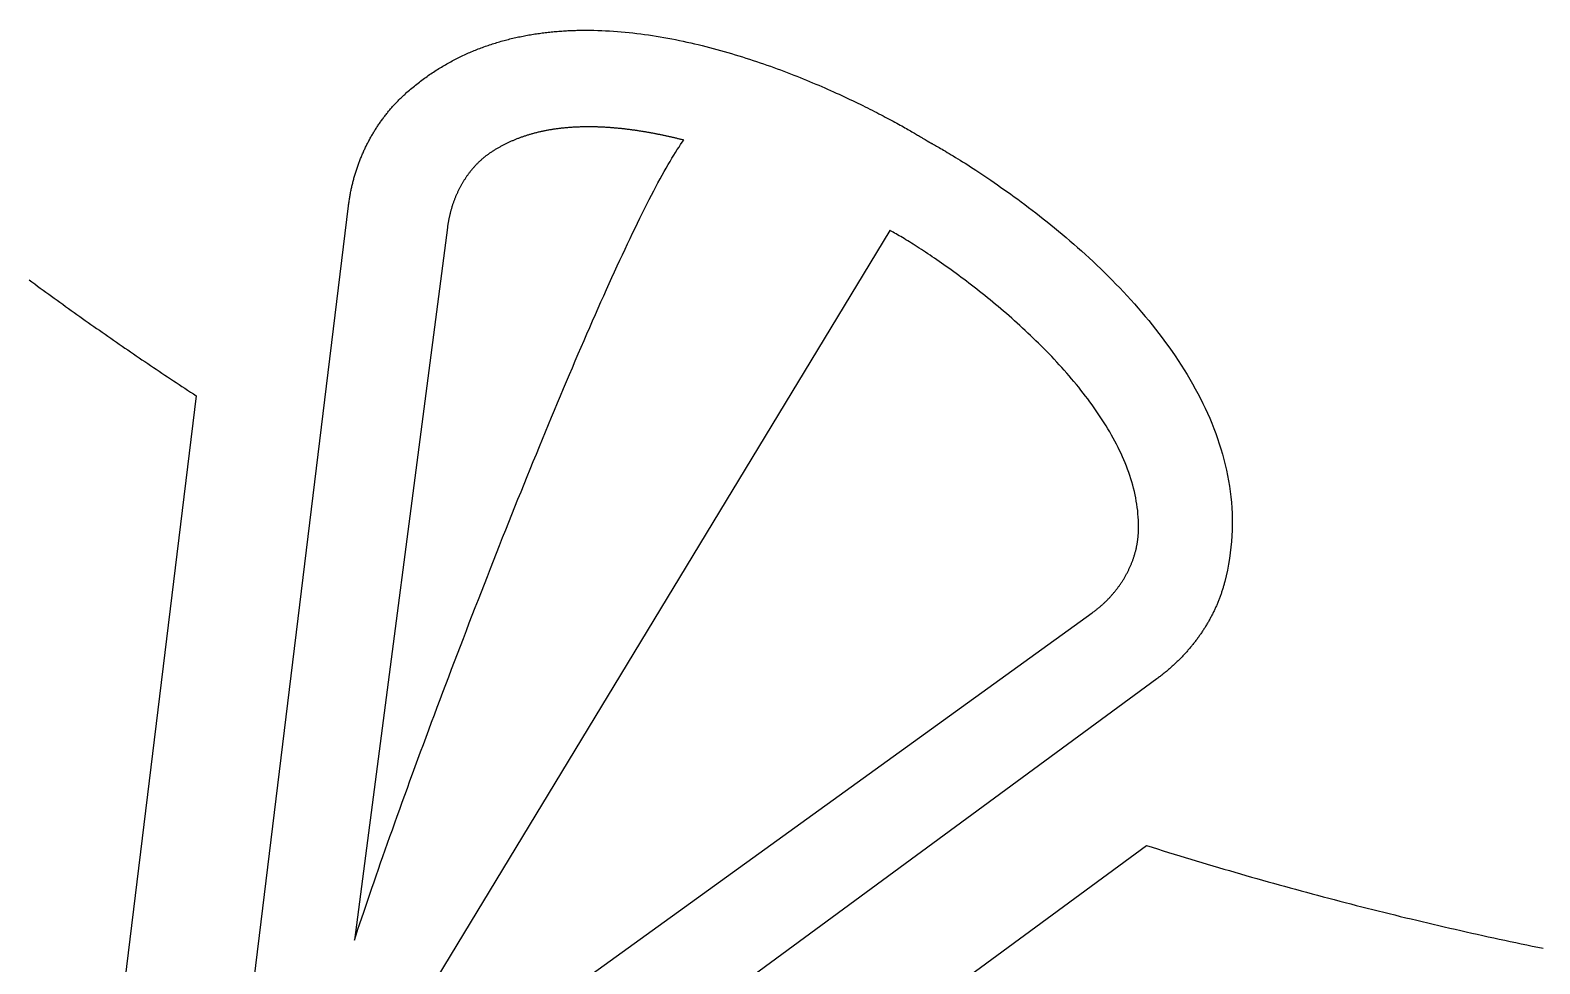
# Model space of a CAD drawing. Extents: x 5 to 105, y 2 to 136.
# Drawn here: x 31.7 to 47.2, y 12.37 to 21.96 of the extents above; entities that cross this region are included whole.
import ezdxf

# ---------------------------------------------------------------- set-up
doc = ezdxf.new("R2010")
doc.units = 0
doc.layers.get('0').update_dxf_attribs({"linetype": 'CONTINUOUS'})

msp = doc.modelspace()

# ---------------------------------------------------------------- linework, layer by layer
at = {"color": 7}
for points in [[(43.273, 15.2995), (33.5025, 8.1225), (34.9711, 20.152)], [(40.5305, 19.9008), (34.7346, 10.3437)], [(35.9871, 19.9317), (35.0315, 12.6169)], [(33.4074, 18.2028), (32.0116, 6.7698)], [(34.7346, 10.3437), (34.7276, 10.2885), (42.6091, 15.9763)], [(33.0543, 6.1598), (43.1667, 13.5879)]]:
    msp.add_lwpolyline(points, dxfattribs=at)
msp.add_lwpolyline([(35.9871, 19.9317), (35.9871, 19.9317)], close=True, dxfattribs=at)
for points in [[(35.5717, 21.3182, 0), (35.5842, 21.3292, 0), (35.5968, 21.3401, 0), (35.6094, 21.3509, 0), (35.6221, 21.3616, 0), (35.6348, 21.3721, 0), (35.6476, 21.3826, 0), (35.6604, 21.3929, 0), (35.6732, 21.4032, 0), (35.6861, 21.4133, 0), (35.699, 21.4233, 0), (35.712, 21.4333, 0), (35.725, 21.4431, 0), (35.738, 21.4528, 0), (35.7511, 21.4624, 0), (35.7642, 21.4719, 0), (35.7774, 21.4812, 0), (35.7906, 21.4905, 0), (35.8038, 21.4997, 0), (35.8171, 21.5088, 0), (35.8304, 21.5177, 0), (35.8438, 21.5266, 0), (35.8572, 21.5354, 0), (35.8706, 21.544, 0), (35.8841, 21.5526, 0), (35.8976, 21.561, 0), (35.9112, 21.5694, 0), (35.9247, 21.5776, 0), (35.9383, 21.5858, 0), (35.952, 21.5938, 0), (35.9657, 21.6018, 0), (35.9794, 21.6096, 0), (35.9932, 21.6173, 0), (36.007, 21.625, 0), (36.0208, 21.6325, 0), (36.0346, 21.64, 0), (36.0485, 21.6473, 0), (36.0624, 21.6546, 0), (36.0764, 21.6618, 0), (36.0904, 21.6688, 0), (36.1044, 21.6758, 0), (36.1185, 21.6827, 0), (36.1325, 21.6894, 0), (36.1467, 21.6961, 0), (36.1608, 21.7027, 0), (36.175, 21.7092, 0), (36.1892, 21.7156, 0), (36.2034, 21.7219, 0), (36.2177, 21.7281, 0), (36.232, 21.7342, 0), (36.2463, 21.7402, 0), (36.2607, 21.7461, 0), (36.275, 21.752, 0), (36.2894, 21.7577, 0), (36.3039, 21.7634, 0), (36.3183, 21.7689, 0), (36.3328, 21.7744, 0), (36.3473, 21.7798, 0), (36.3619, 21.7851, 0), (36.3765, 21.7903, 0), (36.3911, 21.7954, 0), (36.4057, 21.8004, 0), (36.4203, 21.8054, 0), (36.435, 21.8102, 0), (36.4497, 21.815, 0), (36.4644, 21.8197, 0), (36.4791, 21.8243, 0), (36.4939, 21.8288, 0), (36.5087, 21.8332, 0), (36.5235, 21.8375, 0), (36.5383, 21.8418, 0), (36.5532, 21.8459, 0), (36.5681, 21.85, 0), (36.583, 21.854, 0), (36.5979, 21.8579, 0), (36.6128, 21.8617, 0), (36.6278, 21.8655, 0), (36.6428, 21.8691, 0), (36.6578, 21.8727, 0), (36.6728, 21.8762, 0), (36.6879, 21.8796, 0), (36.7029, 21.883, 0), (36.718, 21.8862, 0), (36.7331, 21.8894, 0), (36.7482, 21.8925, 0), (36.7634, 21.8955, 0), (36.7785, 21.8985, 0), (36.7937, 21.9013, 0), (36.8089, 21.9041, 0), (36.8241, 21.9068, 0), (36.8393, 21.9095, 0), (36.8545, 21.912, 0), (36.8698, 21.9145, 0), (36.8851, 21.9169, 0), (36.9003, 21.9192, 0), (36.9156, 21.9214, 0), (36.9309, 21.9236, 0), (36.9463, 21.9257, 0), (36.9616, 21.9277, 0), (36.977, 21.9297, 0), (36.9923, 21.9316, 0), (37.0077, 21.9334, 0), (37.0231, 21.9351, 0), (37.0385, 21.9367, 0), (37.0539, 21.9383, 0), (37.0693, 21.9398, 0), (37.0848, 21.9413, 0), (37.1002, 21.9426, 0), (37.1157, 21.9439, 0), (37.1312, 21.9452, 0), (37.1466, 21.9463, 0), (37.1621, 21.9474, 0), (37.1776, 21.9484, 0), (37.1931, 21.9494, 0), (37.2087, 21.9503, 0), (37.2242, 21.9511, 0), (37.2397, 21.9518, 0), (37.2553, 21.9525, 0), (37.2708, 21.9531, 0), (37.2864, 21.9537, 0), (37.3019, 21.9542, 0), (37.3175, 21.9546, 0), (37.3331, 21.9549, 0), (37.3487, 21.9552, 0), (37.3642, 21.9555, 0), (37.3798, 21.9556, 0), (37.3954, 21.9557, 0), (37.411, 21.9557, 0)], [(37.411, 21.9557, 0), (37.4511, 21.9555, 0), (37.4912, 21.9549, 0), (37.5313, 21.9539, 0), (37.5715, 21.9525, 0), (37.6116, 21.9507, 0), (37.6518, 21.9485, 0), (37.6919, 21.946, 0), (37.7321, 21.943, 0), (37.7722, 21.9397, 0), (37.8123, 21.9361, 0), (37.8523, 21.9321, 0), (37.8924, 21.9278, 0), (37.9324, 21.9231, 0), (37.9724, 21.9181, 0), (38.0123, 21.9128, 0), (38.0521, 21.9071, 0), (38.092, 21.9012, 0), (38.1317, 21.8949, 0), (38.1714, 21.8883, 0), (38.211, 21.8815, 0), (38.2505, 21.8744, 0), (38.29, 21.8669, 0), (38.3293, 21.8593, 0), (38.3686, 21.8513, 0), (38.4077, 21.8431, 0), (38.4468, 21.8346, 0), (38.4857, 21.8259, 0), (38.5246, 21.817, 0), (38.5633, 21.8078, 0), (38.6019, 21.7984, 0), (38.6403, 21.7888, 0), (38.6786, 21.7789, 0), (38.7168, 21.7689, 0), (38.7548, 21.7586, 0), (38.7927, 21.7482, 0), (38.8304, 21.7376, 0), (38.8679, 21.7268, 0), (38.9053, 21.7158, 0), (38.9425, 21.7046, 0), (38.9795, 21.6933, 0), (39.0164, 21.6818, 0), (39.053, 21.6702, 0), (39.0895, 21.6584, 0), (39.1257, 21.6465, 0), (39.1617, 21.6345, 0), (39.1976, 21.6224, 0), (39.2332, 21.6101, 0), (39.2686, 21.5977, 0), (39.3037, 21.5853, 0), (39.3386, 21.5727, 0), (39.3733, 21.56, 0), (39.4078, 21.5473, 0), (39.442, 21.5344, 0), (39.4759, 21.5215, 0), (39.5096, 21.5086, 0), (39.543, 21.4955, 0), (39.5761, 21.4825, 0), (39.609, 21.4694, 0), (39.6416, 21.4562, 0), (39.6739, 21.443, 0), (39.7059, 21.4298, 0), (39.7376, 21.4166, 0), (39.769, 21.4033, 0), (39.8001, 21.3901, 0), (39.8309, 21.3768, 0), (39.8613, 21.3636, 0), (39.8915, 21.3503, 0), (39.9213, 21.3371, 0), (39.9508, 21.3239, 0), (39.9799, 21.3108, 0), (40.0087, 21.2977, 0), (40.0371, 21.2846, 0), (40.0652, 21.2716, 0), (40.0929, 21.2586, 0), (40.1203, 21.2457, 0), (40.1473, 21.2329, 0), (40.1739, 21.2202, 0), (40.2001, 21.2075, 0), (40.2259, 21.195, 0), (40.2513, 21.1825, 0), (40.2764, 21.1701, 0), (40.301, 21.1579, 0), (40.3252, 21.1457, 0), (40.349, 21.1337, 0), (40.3724, 21.1218, 0), (40.3954, 21.1101, 0), (40.4179, 21.0985, 0), (40.44, 21.087, 0), (40.4617, 21.0757, 0), (40.4829, 21.0646, 0), (40.5036, 21.0536, 0), (40.5239, 21.0428, 0), (40.5438, 21.0322, 0), (40.5631, 21.0218, 0), (40.582, 21.0116, 0), (40.6004, 21.0015, 0), (40.6183, 20.9917, 0), (40.6358, 20.9821, 0), (40.6527, 20.9727, 0), (40.6692, 20.9636, 0), (40.6851, 20.9546, 0), (40.7005, 20.946, 0), (40.7154, 20.9375, 0), (40.7298, 20.9293, 0), (40.7437, 20.9214, 0), (40.757, 20.9138, 0), (40.7698, 20.9064, 0), (40.782, 20.8993, 0), (40.7937, 20.8924, 0), (40.8048, 20.8859, 0), (40.8154, 20.8797, 0), (40.8254, 20.8738, 0), (40.8349, 20.8681, 0), (40.8438, 20.8628, 0), (40.852, 20.8579, 0), (40.8597, 20.8532, 0), (40.8669, 20.8489, 0), (40.8734, 20.845, 0), (40.8793, 20.8414, 0), (40.8846, 20.8381, 0), (40.8893, 20.8352, 0), (40.8934, 20.8327, 0), (40.8968, 20.8306, 0), (40.8996, 20.8288, 0), (40.9018, 20.8274, 0), (40.9034, 20.8264, 0), (40.9043, 20.8259, 0)], [(34.9711, 20.152, 0), (34.9724, 20.1628, 0), (34.9738, 20.1736, 0), (34.9753, 20.1844, 0), (34.9768, 20.1952, 0), (34.9784, 20.206, 0), (34.9801, 20.2167, 0), (34.9818, 20.2275, 0), (34.9835, 20.2382, 0), (34.9853, 20.2489, 0), (34.9872, 20.2595, 0), (34.9891, 20.2702, 0), (34.9911, 20.2808, 0), (34.9932, 20.2914, 0), (34.9953, 20.302, 0), (34.9974, 20.3126, 0), (34.9996, 20.3232, 0), (35.0019, 20.3337, 0), (35.0042, 20.3442, 0), (35.0066, 20.3547, 0), (35.0091, 20.3652, 0), (35.0116, 20.3757, 0), (35.0141, 20.3861, 0), (35.0167, 20.3965, 0), (35.0194, 20.4069, 0), (35.0221, 20.4173, 0), (35.0249, 20.4276, 0), (35.0277, 20.4379, 0), (35.0306, 20.4482, 0), (35.0335, 20.4585, 0), (35.0365, 20.4688, 0), (35.0396, 20.479, 0), (35.0427, 20.4892, 0), (35.0459, 20.4994, 0), (35.0491, 20.5095, 0), (35.0524, 20.5197, 0), (35.0557, 20.5298, 0), (35.0591, 20.5399, 0), (35.0625, 20.5499, 0), (35.066, 20.56, 0), (35.0695, 20.57, 0), (35.0731, 20.58, 0), (35.0768, 20.5899, 0), (35.0805, 20.5998, 0), (35.0843, 20.6098, 0), (35.0881, 20.6196, 0), (35.0919, 20.6295, 0), (35.0959, 20.6393, 0), (35.0998, 20.6491, 0), (35.1039, 20.6589, 0), (35.1079, 20.6686, 0), (35.1121, 20.6783, 0), (35.1163, 20.688, 0), (35.1205, 20.6977, 0), (35.1248, 20.7073, 0), (35.1291, 20.7169, 0), (35.1335, 20.7265, 0), (35.138, 20.736, 0), (35.1425, 20.7456, 0), (35.147, 20.755, 0), (35.1516, 20.7645, 0), (35.1563, 20.7739, 0), (35.161, 20.7833, 0), (35.1657, 20.7927, 0), (35.1705, 20.802, 0), (35.1754, 20.8113, 0), (35.1803, 20.8206, 0), (35.1853, 20.8298, 0), (35.1903, 20.839, 0), (35.1953, 20.8482, 0), (35.2004, 20.8574, 0), (35.2056, 20.8665, 0), (35.2108, 20.8755, 0), (35.2161, 20.8846, 0), (35.2214, 20.8936, 0), (35.2268, 20.9026, 0), (35.2322, 20.9115, 0), (35.2376, 20.9204, 0), (35.2432, 20.9293, 0), (35.2487, 20.9382, 0), (35.2543, 20.947, 0), (35.26, 20.9558, 0), (35.2657, 20.9645, 0), (35.2715, 20.9732, 0), (35.2773, 20.9819, 0), (35.2831, 20.9905, 0), (35.289, 20.9991, 0), (35.295, 21.0077, 0), (35.301, 21.0162, 0), (35.307, 21.0247, 0), (35.3131, 21.0331, 0), (35.3193, 21.0416, 0), (35.3255, 21.0499, 0), (35.3317, 21.0583, 0), (35.338, 21.0666, 0), (35.3444, 21.0749, 0), (35.3507, 21.0831, 0), (35.3572, 21.0913, 0), (35.3637, 21.0994, 0), (35.3702, 21.1076, 0), (35.3768, 21.1156, 0), (35.3834, 21.1237, 0), (35.3901, 21.1317, 0), (35.3968, 21.1396, 0), (35.4035, 21.1475, 0), (35.4103, 21.1554, 0), (35.4172, 21.1633, 0), (35.4241, 21.1711, 0), (35.431, 21.1788, 0), (35.438, 21.1865, 0), (35.4451, 21.1942, 0), (35.4522, 21.2018, 0), (35.4593, 21.2094, 0), (35.4665, 21.217, 0), (35.4737, 21.2245, 0), (35.481, 21.232, 0), (35.4883, 21.2394, 0), (35.4956, 21.2468, 0), (35.503, 21.2541, 0), (35.5105, 21.2614, 0), (35.518, 21.2687, 0), (35.5255, 21.2759, 0), (35.5331, 21.283, 0), (35.5407, 21.2902, 0), (35.5484, 21.2972, 0), (35.5561, 21.3043, 0), (35.5639, 21.3113, 0), (35.5717, 21.3182, 0)], [(37.4378, 20.9638, 0), (37.428, 20.9637, 0), (37.4182, 20.9637, 0), (37.4085, 20.9636, 0), (37.3988, 20.9635, 0), (37.3891, 20.9633, 0), (37.3794, 20.9632, 0), (37.3698, 20.9629, 0), (37.3602, 20.9627, 0), (37.3506, 20.9624, 0), (37.3411, 20.9621, 0), (37.3316, 20.9618, 0), (37.3221, 20.9614, 0), (37.3127, 20.961, 0), (37.3033, 20.9605, 0), (37.2939, 20.96, 0), (37.2845, 20.9595, 0), (37.2752, 20.959, 0), (37.2659, 20.9584, 0), (37.2566, 20.9578, 0), (37.2474, 20.9571, 0), (37.2382, 20.9565, 0), (37.229, 20.9557, 0), (37.2199, 20.955, 0), (37.2108, 20.9542, 0), (37.2017, 20.9534, 0), (37.1926, 20.9526, 0), (37.1836, 20.9517, 0), (37.1746, 20.9508, 0), (37.1656, 20.9498, 0), (37.1567, 20.9488, 0), (37.1478, 20.9478, 0), (37.1389, 20.9468, 0), (37.1301, 20.9457, 0), (37.1213, 20.9446, 0), (37.1125, 20.9434, 0), (37.1037, 20.9422, 0), (37.095, 20.941, 0), (37.0863, 20.9398, 0), (37.0776, 20.9385, 0), (37.0689, 20.9372, 0), (37.0603, 20.9358, 0), (37.0517, 20.9344, 0), (37.0432, 20.933, 0), (37.0346, 20.9316, 0), (37.0261, 20.9301, 0), (37.0176, 20.9286, 0), (37.0092, 20.927, 0), (37.0008, 20.9254, 0), (36.9924, 20.9238, 0), (36.984, 20.9222, 0), (36.9757, 20.9205, 0), (36.9674, 20.9188, 0), (36.9591, 20.917, 0), (36.9508, 20.9152, 0), (36.9426, 20.9134, 0), (36.9344, 20.9115, 0), (36.9263, 20.9096, 0), (36.9181, 20.9077, 0), (36.91, 20.9058, 0), (36.9019, 20.9038, 0), (36.8939, 20.9017, 0), (36.8858, 20.8997, 0), (36.8778, 20.8976, 0), (36.8699, 20.8955, 0), (36.8619, 20.8933, 0), (36.854, 20.8911, 0), (36.8461, 20.8889, 0), (36.8382, 20.8866, 0), (36.8304, 20.8843, 0), (36.8226, 20.882, 0), (36.8148, 20.8796, 0), (36.807, 20.8772, 0), (36.7993, 20.8748, 0), (36.7916, 20.8723, 0), (36.7839, 20.8698, 0), (36.7763, 20.8673, 0), (36.7686, 20.8647, 0), (36.761, 20.8621, 0), (36.7535, 20.8595, 0), (36.7459, 20.8568, 0), (36.7384, 20.8541, 0), (36.7309, 20.8513, 0), (36.7235, 20.8486, 0), (36.716, 20.8458, 0), (36.7086, 20.8429, 0), (36.7012, 20.84, 0), (36.6939, 20.8371, 0), (36.6865, 20.8342, 0), (36.6792, 20.8312, 0), (36.6719, 20.8282, 0), (36.6647, 20.8251, 0), (36.6574, 20.822, 0), (36.6502, 20.8189, 0), (36.6431, 20.8158, 0), (36.6359, 20.8126, 0), (36.6288, 20.8094, 0), (36.6217, 20.8061, 0), (36.6146, 20.8028, 0), (36.6076, 20.7995, 0), (36.6005, 20.7961, 0), (36.5935, 20.7927, 0), (36.5866, 20.7893, 0), (36.5796, 20.7858, 0), (36.5727, 20.7823, 0), (36.5658, 20.7788, 0), (36.5589, 20.7752, 0), (36.5521, 20.7716, 0), (36.5452, 20.768, 0), (36.5384, 20.7643, 0), (36.5317, 20.7606, 0), (36.5249, 20.7569, 0), (36.5182, 20.7531, 0), (36.5115, 20.7493, 0), (36.5048, 20.7455, 0), (36.4982, 20.7416, 0), (36.4915, 20.7377, 0), (36.4849, 20.7337, 0), (36.4784, 20.7297, 0), (36.4718, 20.7257, 0), (36.4653, 20.7217, 0), (36.4588, 20.7176, 0), (36.4523, 20.7135, 0), (36.4458, 20.7093, 0), (36.4394, 20.7051, 0), (36.433, 20.7009, 0), (36.4266, 20.6966, 0), (36.4202, 20.6923, 0)], [(38.4148, 20.8272, 0), (38.4071, 20.8292, 0), (38.3994, 20.8311, 0), (38.3918, 20.833, 0), (38.3841, 20.8349, 0), (38.3764, 20.8368, 0), (38.3687, 20.8387, 0), (38.361, 20.8406, 0), (38.3533, 20.8425, 0), (38.3456, 20.8443, 0), (38.3379, 20.8462, 0), (38.3301, 20.848, 0), (38.3224, 20.8498, 0), (38.3147, 20.8516, 0), (38.307, 20.8534, 0), (38.2993, 20.8552, 0), (38.2916, 20.857, 0), (38.2838, 20.8588, 0), (38.2761, 20.8605, 0), (38.2684, 20.8623, 0), (38.2607, 20.864, 0), (38.2529, 20.8657, 0), (38.2452, 20.8674, 0), (38.2375, 20.8691, 0), (38.2297, 20.8708, 0), (38.222, 20.8724, 0), (38.2143, 20.8741, 0), (38.2065, 20.8757, 0), (38.1988, 20.8774, 0), (38.191, 20.879, 0), (38.1833, 20.8806, 0), (38.1756, 20.8822, 0), (38.1678, 20.8838, 0), (38.1601, 20.8853, 0), (38.1523, 20.8869, 0), (38.1446, 20.8884, 0), (38.1368, 20.8899, 0), (38.1291, 20.8914, 0), (38.1213, 20.8929, 0), (38.1136, 20.8944, 0), (38.1059, 20.8959, 0), (38.0981, 20.8974, 0), (38.0904, 20.8988, 0), (38.0826, 20.9002, 0), (38.0749, 20.9017, 0), (38.0671, 20.9031, 0), (38.0594, 20.9044, 0), (38.0516, 20.9058, 0), (38.0439, 20.9072, 0), (38.0361, 20.9085, 0), (38.0284, 20.9099, 0), (38.0206, 20.9112, 0), (38.0129, 20.9125, 0), (38.0051, 20.9138, 0), (37.9974, 20.9151, 0), (37.9896, 20.9163, 0), (37.9819, 20.9176, 0), (37.9742, 20.9188, 0), (37.9664, 20.92, 0), (37.9587, 20.9212, 0), (37.9509, 20.9224, 0), (37.9432, 20.9236, 0), (37.9354, 20.9247, 0), (37.9277, 20.9259, 0), (37.92, 20.927, 0), (37.9122, 20.9281, 0), (37.9045, 20.9292, 0), (37.8968, 20.9303, 0), (37.889, 20.9313, 0), (37.8813, 20.9324, 0), (37.8736, 20.9334, 0), (37.8659, 20.9344, 0), (37.8581, 20.9354, 0), (37.8504, 20.9364, 0), (37.8427, 20.9374, 0), (37.835, 20.9383, 0), (37.8273, 20.9393, 0), (37.8195, 20.9402, 0), (37.8118, 20.9411, 0), (37.8041, 20.942, 0), (37.7964, 20.9429, 0), (37.7887, 20.9437, 0), (37.781, 20.9445, 0), (37.7733, 20.9454, 0), (37.7656, 20.9462, 0), (37.7579, 20.947, 0), (37.7502, 20.9477, 0), (37.7425, 20.9485, 0), (37.7348, 20.9492, 0), (37.7271, 20.9499, 0), (37.7195, 20.9506, 0), (37.7118, 20.9513, 0), (37.7041, 20.952, 0), (37.6964, 20.9526, 0), (37.6888, 20.9533, 0), (37.6811, 20.9539, 0), (37.6734, 20.9545, 0), (37.6658, 20.9551, 0), (37.6581, 20.9556, 0), (37.6504, 20.9562, 0), (37.6428, 20.9567, 0), (37.6351, 20.9572, 0), (37.6275, 20.9577, 0), (37.6199, 20.9581, 0), (37.6122, 20.9586, 0), (37.6046, 20.959, 0), (37.597, 20.9594, 0), (37.5893, 20.9598, 0), (37.5817, 20.9602, 0), (37.5741, 20.9606, 0), (37.5665, 20.9609, 0), (37.5589, 20.9612, 0), (37.5513, 20.9615, 0), (37.5437, 20.9618, 0), (37.5361, 20.9621, 0), (37.5285, 20.9623, 0), (37.5209, 20.9626, 0), (37.5133, 20.9628, 0), (37.5058, 20.963, 0), (37.4982, 20.9631, 0), (37.4906, 20.9633, 0), (37.4831, 20.9634, 0), (37.4755, 20.9635, 0), (37.468, 20.9636, 0), (37.4604, 20.9637, 0), (37.4529, 20.9637, 0), (37.4453, 20.9637, 0), (37.4378, 20.9638, 0)], [(35.0315, 12.6169, 0), (35.0498, 12.6725, 0), (35.0686, 12.7291, 0), (35.0878, 12.7866, 0), (35.1074, 12.845, 0), (35.1275, 12.9044, 0), (35.1479, 12.9646, 0), (35.1687, 13.0257, 0), (35.1899, 13.0876, 0), (35.2115, 13.1504, 0), (35.2335, 13.2139, 0), (35.2558, 13.2783, 0), (35.2785, 13.3434, 0), (35.3015, 13.4092, 0), (35.3249, 13.4758, 0), (35.3486, 13.5431, 0), (35.3726, 13.6111, 0), (35.397, 13.6797, 0), (35.4217, 13.749, 0), (35.4467, 13.819, 0), (35.472, 13.8895, 0), (35.4976, 13.9606, 0), (35.5235, 14.0323, 0), (35.5496, 14.1045, 0), (35.576, 14.1773, 0), (35.6027, 14.2506, 0), (35.6297, 14.3244, 0), (35.6569, 14.3986, 0), (35.6844, 14.4733, 0), (35.712, 14.5484, 0), (35.74, 14.624, 0), (35.7681, 14.6999, 0), (35.7964, 14.7762, 0), (35.825, 14.8529, 0), (35.8538, 14.9299, 0), (35.8827, 15.0072, 0), (35.9119, 15.0848, 0), (35.9412, 15.1626, 0), (35.9707, 15.2408, 0), (36.0003, 15.3191, 0), (36.0302, 15.3977, 0), (36.0601, 15.4765, 0), (36.0902, 15.5554, 0), (36.1205, 15.6346, 0), (36.1509, 15.7138, 0), (36.1814, 15.7932, 0), (36.212, 15.8726, 0), (36.2427, 15.9522, 0), (36.2735, 16.0318, 0), (36.3045, 16.1114, 0), (36.3355, 16.1911, 0), (36.3665, 16.2707, 0), (36.3977, 16.3503, 0), (36.4289, 16.4299, 0), (36.4602, 16.5095, 0), (36.4915, 16.5889, 0), (36.5229, 16.6683, 0), (36.5543, 16.7475, 0), (36.5857, 16.8266, 0), (36.6172, 16.9056, 0), (36.6487, 16.9843, 0), (36.6801, 17.0629, 0), (36.7116, 17.1413, 0), (36.7431, 17.2194, 0), (36.7746, 17.2972, 0), (36.806, 17.3748, 0), (36.8374, 17.4521, 0), (36.8688, 17.5291, 0), (36.9001, 17.6057, 0), (36.9314, 17.682, 0), (36.9626, 17.7579, 0), (36.9938, 17.8334, 0), (37.0249, 17.9085, 0), (37.0559, 17.9832, 0), (37.0868, 18.0574, 0), (37.1176, 18.1312, 0), (37.1484, 18.2044, 0), (37.179, 18.2771, 0), (37.2095, 18.3494, 0), (37.2399, 18.421, 0), (37.2701, 18.4921, 0), (37.3002, 18.5626, 0), (37.3302, 18.6325, 0), (37.3601, 18.7017, 0), (37.3897, 18.7703, 0), (37.4192, 18.8383, 0), (37.4486, 18.9055, 0), (37.4777, 18.9721, 0), (37.5067, 19.0379, 0), (37.5355, 19.103, 0), (37.564, 19.1673, 0), (37.5924, 19.2308, 0), (37.6206, 19.2935, 0), (37.6485, 19.3553, 0), (37.6762, 19.4164, 0), (37.7037, 19.4765, 0), (37.7309, 19.5358, 0), (37.7579, 19.5942, 0), (37.7846, 19.6517, 0), (37.811, 19.7082, 0), (37.8372, 19.7637, 0), (37.8631, 19.8183, 0), (37.8887, 19.8718, 0), (37.914, 19.9244, 0), (37.939, 19.9759, 0), (37.9637, 20.0263, 0), (37.9881, 20.0756, 0), (38.0122, 20.1239, 0), (38.0359, 20.171, 0), (38.0593, 20.217, 0), (38.0824, 20.2618, 0), (38.1051, 20.3055, 0), (38.1274, 20.3479, 0), (38.1494, 20.3891, 0), (38.171, 20.4291, 0), (38.1923, 20.4678, 0), (38.2131, 20.5053, 0), (38.2336, 20.5414, 0), (38.2536, 20.5763, 0), (38.2733, 20.6098, 0), (38.2925, 20.6419, 0), (38.3113, 20.6727, 0), (38.3297, 20.702, 0), (38.3476, 20.73, 0), (38.3651, 20.7565, 0), (38.3821, 20.7815, 0), (38.3987, 20.8051, 0), (38.4148, 20.8272, 0)], [(40.9043, 20.8259, 0), (40.9046, 20.8256, 0), (40.905, 20.8254, 0), (40.9053, 20.8252, 0), (40.9057, 20.8249, 0), (40.9061, 20.8247, 0), (40.9064, 20.8245, 0), (40.9068, 20.8242, 0), (40.9071, 20.824, 0), (40.9075, 20.8238, 0), (40.9078, 20.8235, 0), (40.9082, 20.8233, 0), (40.9086, 20.8231, 0), (40.9089, 20.8228, 0), (40.9093, 20.8226, 0), (40.9096, 20.8224, 0), (40.91, 20.8222, 0), (40.9103, 20.8219, 0), (40.9107, 20.8217, 0), (40.9111, 20.8215, 0), (40.9114, 20.8212, 0), (40.9118, 20.821, 0), (40.9121, 20.8208, 0), (40.9125, 20.8206, 0), (40.9129, 20.8203, 0), (40.9132, 20.8201, 0), (40.9136, 20.8199, 0), (40.9139, 20.8197, 0), (40.9143, 20.8194, 0), (40.9147, 20.8192, 0), (40.915, 20.819, 0), (40.9154, 20.8188, 0), (40.9157, 20.8185, 0), (40.9161, 20.8183, 0), (40.9165, 20.8181, 0), (40.9168, 20.8179, 0), (40.9172, 20.8177, 0), (40.9175, 20.8174, 0), (40.9179, 20.8172, 0), (40.9183, 20.817, 0), (40.9186, 20.8168, 0), (40.919, 20.8166, 0), (40.9193, 20.8163, 0), (40.9197, 20.8161, 0), (40.9201, 20.8159, 0), (40.9204, 20.8157, 0), (40.9208, 20.8155, 0), (40.9212, 20.8153, 0), (40.9215, 20.815, 0), (40.9219, 20.8148, 0), (40.9222, 20.8146, 0), (40.9226, 20.8144, 0), (40.923, 20.8142, 0), (40.9233, 20.814, 0), (40.9237, 20.8138, 0), (40.9241, 20.8135, 0), (40.9244, 20.8133, 0), (40.9248, 20.8131, 0), (40.9251, 20.8129, 0), (40.9255, 20.8127, 0), (40.9259, 20.8125, 0), (40.9262, 20.8123, 0), (40.9266, 20.8121, 0), (40.927, 20.8119, 0), (40.9273, 20.8116, 0), (40.9277, 20.8114, 0), (40.9281, 20.8112, 0), (40.9284, 20.811, 0), (40.9288, 20.8108, 0), (40.9291, 20.8106, 0), (40.9295, 20.8104, 0), (40.9299, 20.8102, 0), (40.9302, 20.81, 0), (40.9306, 20.8098, 0), (40.931, 20.8096, 0), (40.9313, 20.8093, 0), (40.9317, 20.8091, 0), (40.9321, 20.8089, 0), (40.9324, 20.8087, 0), (40.9328, 20.8085, 0), (40.9332, 20.8083, 0), (40.9335, 20.8081, 0), (40.9339, 20.8079, 0), (40.9343, 20.8077, 0), (40.9346, 20.8075, 0), (40.935, 20.8073, 0), (40.9354, 20.8071, 0), (40.9357, 20.8069, 0), (40.9361, 20.8067, 0), (40.9365, 20.8065, 0), (40.9368, 20.8063, 0), (40.9372, 20.8061, 0), (40.9376, 20.8059, 0), (40.9379, 20.8057, 0), (40.9383, 20.8055, 0), (40.9387, 20.8053, 0), (40.939, 20.8051, 0), (40.9394, 20.8049, 0), (40.9398, 20.8047, 0), (40.9401, 20.8045, 0), (40.9405, 20.8043, 0), (40.9409, 20.8041, 0), (40.9412, 20.8039, 0), (40.9416, 20.8037, 0), (40.942, 20.8035, 0), (40.9423, 20.8033, 0), (40.9427, 20.8031, 0), (40.9431, 20.8029, 0), (40.9434, 20.8027, 0), (40.9438, 20.8025, 0), (40.9442, 20.8023, 0), (40.9446, 20.8021, 0), (40.9449, 20.8019, 0), (40.9453, 20.8017, 0), (40.9457, 20.8015, 0), (40.946, 20.8013, 0), (40.9464, 20.8011, 0), (40.9468, 20.8009, 0), (40.9471, 20.8007, 0), (40.9475, 20.8005, 0), (40.9479, 20.8003, 0), (40.9482, 20.8001, 0), (40.9486, 20.7999, 0), (40.949, 20.7997, 0), (40.9494, 20.7996, 0), (40.9497, 20.7994, 0), (40.9501, 20.7992, 0), (40.9505, 20.799, 0)], [(40.9505, 20.799, 0), (40.952, 20.7982, 0), (40.9548, 20.7966, 0), (40.959, 20.7944, 0), (40.9644, 20.7914, 0), (40.971, 20.7877, 0), (40.9789, 20.7834, 0), (40.9879, 20.7783, 0), (40.9982, 20.7726, 0), (41.0095, 20.7661, 0), (41.0221, 20.759, 0), (41.0357, 20.7512, 0), (41.0504, 20.7427, 0), (41.0661, 20.7335, 0), (41.0829, 20.7237, 0), (41.1007, 20.7132, 0), (41.1195, 20.7021, 0), (41.1393, 20.6902, 0), (41.16, 20.6778, 0), (41.1816, 20.6647, 0), (41.2042, 20.6509, 0), (41.2276, 20.6365, 0), (41.2518, 20.6215, 0), (41.2769, 20.6058, 0), (41.3028, 20.5895, 0), (41.3295, 20.5726, 0), (41.3569, 20.555, 0), (41.3851, 20.5369, 0), (41.414, 20.5181, 0), (41.4435, 20.4987, 0), (41.4738, 20.4787, 0), (41.5047, 20.4581, 0), (41.5362, 20.4369, 0), (41.5683, 20.4152, 0), (41.601, 20.3928, 0), (41.6342, 20.3699, 0), (41.668, 20.3463, 0), (41.7023, 20.3222, 0), (41.737, 20.2975, 0), (41.7722, 20.2723, 0), (41.8079, 20.2465, 0), (41.8439, 20.2201, 0), (41.8804, 20.1932, 0), (41.9172, 20.1657, 0), (41.9544, 20.1377, 0), (41.9919, 20.1091, 0), (42.0297, 20.08, 0), (42.0678, 20.0503, 0), (42.1061, 20.0201, 0), (42.1447, 19.9894, 0), (42.1834, 19.9582, 0), (42.2224, 19.9264, 0), (42.2615, 19.8941, 0), (42.3007, 19.8614, 0), (42.3401, 19.8281, 0), (42.3795, 19.7943, 0), (42.419, 19.76, 0), (42.4586, 19.7252, 0), (42.4982, 19.6899, 0), (42.5378, 19.6541, 0), (42.5774, 19.6178, 0), (42.6169, 19.5811, 0), (42.6563, 19.5439, 0), (42.6957, 19.5062, 0), (42.7349, 19.4681, 0), (42.7741, 19.4294, 0), (42.813, 19.3904, 0), (42.8518, 19.3508, 0), (42.8903, 19.3108, 0), (42.9286, 19.2704, 0), (42.9667, 19.2295, 0), (43.0045, 19.1882, 0), (43.042, 19.1464, 0), (43.0792, 19.1043, 0), (43.116, 19.0616, 0), (43.1525, 19.0186, 0), (43.1885, 18.9751, 0), (43.2242, 18.9313, 0), (43.2594, 18.887, 0), (43.2941, 18.8423, 0), (43.3284, 18.7972, 0), (43.3622, 18.7517, 0), (43.3954, 18.7058, 0), (43.4281, 18.6595, 0), (43.4602, 18.6129, 0), (43.4917, 18.5658, 0), (43.5226, 18.5184, 0), (43.5528, 18.4706, 0), (43.5824, 18.4224, 0), (43.6113, 18.3738, 0), (43.6395, 18.3249, 0), (43.6669, 18.2756, 0), (43.6936, 18.226, 0), (43.7194, 18.176, 0), (43.7445, 18.1257, 0), (43.7688, 18.075, 0), (43.7922, 18.024, 0), (43.8147, 17.9727, 0), (43.8363, 17.921, 0), (43.857, 17.869, 0), (43.8768, 17.8167, 0), (43.8956, 17.764, 0), (43.9134, 17.7111, 0), (43.9302, 17.6578, 0), (43.9459, 17.6042, 0), (43.9606, 17.5503, 0), (43.9743, 17.4962, 0), (43.9868, 17.4417, 0), (43.9981, 17.3869, 0), (44.0084, 17.3319, 0), (44.0174, 17.2765, 0), (44.0253, 17.2209, 0), (44.0319, 17.165, 0), (44.0373, 17.1089, 0), (44.0414, 17.0524, 0), (44.0443, 16.9957, 0), (44.0458, 16.9388, 0), (44.046, 16.8816, 0), (44.0448, 16.8241, 0), (44.0423, 16.7664, 0), (44.0383, 16.7085, 0), (44.0329, 16.6503, 0), (44.0261, 16.5919, 0), (44.0178, 16.5332, 0), (44.008, 16.4743, 0), (43.9966, 16.4152, 0), (43.9838, 16.3559, 0), (43.9693, 16.2964, 0)], [(36.4202, 20.6923, 0), (36.4148, 20.6886, 0), (36.4095, 20.6849, 0), (36.4041, 20.6811, 0), (36.3988, 20.6772, 0), (36.3935, 20.6733, 0), (36.3882, 20.6694, 0), (36.3829, 20.6654, 0), (36.3777, 20.6614, 0), (36.3725, 20.6573, 0), (36.3673, 20.6532, 0), (36.3622, 20.649, 0), (36.3571, 20.6448, 0), (36.352, 20.6405, 0), (36.3469, 20.6362, 0), (36.3419, 20.6319, 0), (36.3369, 20.6275, 0), (36.3319, 20.6231, 0), (36.3269, 20.6186, 0), (36.322, 20.6141, 0), (36.3171, 20.6095, 0), (36.3122, 20.6049, 0), (36.3074, 20.6003, 0), (36.3026, 20.5956, 0), (36.2978, 20.5908, 0), (36.293, 20.5861, 0), (36.2883, 20.5813, 0), (36.2836, 20.5764, 0), (36.2789, 20.5715, 0), (36.2743, 20.5666, 0), (36.2697, 20.5616, 0), (36.2651, 20.5566, 0), (36.2605, 20.5515, 0), (36.256, 20.5464, 0), (36.2515, 20.5413, 0), (36.2471, 20.5361, 0), (36.2426, 20.5309, 0), (36.2382, 20.5257, 0), (36.2339, 20.5204, 0), (36.2295, 20.5151, 0), (36.2252, 20.5097, 0), (36.221, 20.5043, 0), (36.2167, 20.4989, 0), (36.2125, 20.4934, 0), (36.2083, 20.4879, 0), (36.2042, 20.4824, 0), (36.2001, 20.4768, 0), (36.196, 20.4712, 0), (36.1919, 20.4656, 0), (36.1879, 20.4599, 0), (36.1839, 20.4542, 0), (36.18, 20.4484, 0), (36.176, 20.4426, 0), (36.1721, 20.4368, 0), (36.1683, 20.431, 0), (36.1645, 20.4251, 0), (36.1607, 20.4192, 0), (36.1569, 20.4132, 0), (36.1532, 20.4072, 0), (36.1495, 20.4012, 0), (36.1459, 20.3952, 0), (36.1423, 20.3891, 0), (36.1387, 20.383, 0), (36.1351, 20.3768, 0), (36.1316, 20.3707, 0), (36.1281, 20.3645, 0), (36.1247, 20.3582, 0), (36.1213, 20.352, 0), (36.1179, 20.3457, 0), (36.1146, 20.3394, 0), (36.1113, 20.333, 0), (36.108, 20.3266, 0), (36.1048, 20.3202, 0), (36.1016, 20.3138, 0), (36.0984, 20.3073, 0), (36.0953, 20.3008, 0), (36.0922, 20.2943, 0), (36.0892, 20.2878, 0), (36.0862, 20.2812, 0), (36.0832, 20.2746, 0), (36.0803, 20.268, 0), (36.0774, 20.2613, 0), (36.0745, 20.2546, 0), (36.0717, 20.2479, 0), (36.0689, 20.2412, 0), (36.0661, 20.2345, 0), (36.0634, 20.2277, 0), (36.0608, 20.2209, 0), (36.0581, 20.214, 0), (36.0555, 20.2072, 0), (36.053, 20.2003, 0), (36.0505, 20.1934, 0), (36.048, 20.1865, 0), (36.0456, 20.1795, 0), (36.0432, 20.1726, 0), (36.0408, 20.1656, 0), (36.0385, 20.1586, 0), (36.0362, 20.1515, 0), (36.034, 20.1445, 0), (36.0318, 20.1374, 0), (36.0296, 20.1303, 0), (36.0275, 20.1232, 0), (36.0254, 20.1161, 0), (36.0234, 20.1089, 0), (36.0214, 20.1017, 0), (36.0194, 20.0945, 0), (36.0175, 20.0873, 0), (36.0156, 20.0801, 0), (36.0138, 20.0728, 0), (36.012, 20.0655, 0), (36.0103, 20.0582, 0), (36.0086, 20.0509, 0), (36.0069, 20.0436, 0), (36.0053, 20.0362, 0), (36.0037, 20.0289, 0), (36.0022, 20.0215, 0), (36.0007, 20.0141, 0), (35.9992, 20.0067, 0), (35.9978, 19.9993, 0), (35.9965, 19.9918, 0), (35.9951, 19.9843, 0), (35.9939, 19.9769, 0), (35.9926, 19.9694, 0), (35.9914, 19.9619, 0), (35.9903, 19.9544, 0), (35.9892, 19.9468, 0), (35.9881, 19.9393, 0), (35.9871, 19.9317, 0)], [(40.5375, 19.8968, 0), (40.5374, 19.8969, 0), (40.5374, 19.8969, 0), (40.5373, 19.8969, 0), (40.5373, 19.8969, 0), (40.5372, 19.897, 0), (40.5372, 19.897, 0), (40.5371, 19.897, 0), (40.5371, 19.897, 0), (40.537, 19.8971, 0), (40.537, 19.8971, 0), (40.5369, 19.8971, 0), (40.5369, 19.8971, 0), (40.5368, 19.8972, 0), (40.5368, 19.8972, 0), (40.5367, 19.8972, 0), (40.5367, 19.8973, 0), (40.5366, 19.8973, 0), (40.5366, 19.8973, 0), (40.5366, 19.8973, 0), (40.5365, 19.8974, 0), (40.5365, 19.8974, 0), (40.5364, 19.8974, 0), (40.5364, 19.8975, 0), (40.5363, 19.8975, 0), (40.5363, 19.8975, 0), (40.5362, 19.8976, 0), (40.5362, 19.8976, 0), (40.5361, 19.8976, 0), (40.5361, 19.8977, 0), (40.536, 19.8977, 0), (40.536, 19.8977, 0), (40.5359, 19.8978, 0), (40.5359, 19.8978, 0), (40.5358, 19.8978, 0), (40.5358, 19.8979, 0), (40.5357, 19.8979, 0), (40.5357, 19.8979, 0), (40.5356, 19.898, 0), (40.5356, 19.898, 0), (40.5355, 19.898, 0), (40.5355, 19.8981, 0), (40.5354, 19.8981, 0), (40.5354, 19.8981, 0), (40.5353, 19.8982, 0), (40.5353, 19.8982, 0), (40.5352, 19.8982, 0), (40.5352, 19.8983, 0), (40.5351, 19.8983, 0), (40.5351, 19.8983, 0), (40.535, 19.8984, 0), (40.535, 19.8984, 0), (40.5349, 19.8984, 0), (40.5349, 19.8985, 0), (40.5348, 19.8985, 0), (40.5348, 19.8985, 0), (40.5347, 19.8986, 0), (40.5347, 19.8986, 0), (40.5346, 19.8986, 0), (40.5346, 19.8987, 0), (40.5345, 19.8987, 0), (40.5345, 19.8988, 0), (40.5344, 19.8988, 0), (40.5344, 19.8988, 0), (40.5343, 19.8989, 0), (40.5342, 19.8989, 0), (40.5342, 19.8989, 0), (40.5341, 19.899, 0), (40.5341, 19.899, 0), (40.534, 19.899, 0), (40.534, 19.8991, 0), (40.5339, 19.8991, 0), (40.5339, 19.8991, 0), (40.5338, 19.8992, 0), (40.5338, 19.8992, 0), (40.5337, 19.8992, 0), (40.5336, 19.8993, 0), (40.5336, 19.8993, 0), (40.5335, 19.8994, 0), (40.5335, 19.8994, 0), (40.5334, 19.8994, 0), (40.5334, 19.8995, 0), (40.5333, 19.8995, 0), (40.5333, 19.8995, 0), (40.5332, 19.8996, 0), (40.5331, 19.8996, 0), (40.5331, 19.8996, 0), (40.533, 19.8997, 0), (40.533, 19.8997, 0), (40.5329, 19.8997, 0), (40.5328, 19.8998, 0), (40.5328, 19.8998, 0), (40.5327, 19.8998, 0), (40.5327, 19.8999, 0), (40.5326, 19.8999, 0), (40.5325, 19.8999, 0), (40.5325, 19.9, 0), (40.5324, 19.9, 0), (40.5324, 19.9, 0), (40.5323, 19.9001, 0), (40.5322, 19.9001, 0), (40.5322, 19.9001, 0), (40.5321, 19.9001, 0), (40.5321, 19.9002, 0), (40.532, 19.9002, 0), (40.5319, 19.9002, 0), (40.5319, 19.9003, 0), (40.5318, 19.9003, 0), (40.5317, 19.9003, 0), (40.5317, 19.9004, 0), (40.5316, 19.9004, 0), (40.5315, 19.9004, 0), (40.5315, 19.9004, 0), (40.5314, 19.9005, 0), (40.5313, 19.9005, 0), (40.5313, 19.9005, 0), (40.5312, 19.9006, 0), (40.5311, 19.9006, 0), (40.5311, 19.9006, 0), (40.531, 19.9006, 0), (40.5309, 19.9007, 0), (40.5309, 19.9007, 0), (40.5308, 19.9007, 0), (40.5307, 19.9007, 0), (40.5307, 19.9008, 0), (40.5306, 19.9008, 0), (40.5305, 19.9008, 0), (40.5305, 19.9008, 0)], [(43.0824, 16.7942, 0), (43.0837, 16.8271, 0), (43.0841, 16.8601, 0), (43.0839, 16.893, 0), (43.0828, 16.9259, 0), (43.081, 16.9588, 0), (43.0785, 16.9917, 0), (43.0752, 17.0246, 0), (43.0712, 17.0575, 0), (43.0665, 17.0903, 0), (43.0612, 17.1231, 0), (43.0551, 17.1559, 0), (43.0483, 17.1887, 0), (43.0409, 17.2214, 0), (43.0329, 17.2541, 0), (43.0241, 17.2868, 0), (43.0148, 17.3194, 0), (43.0048, 17.3519, 0), (42.9943, 17.3844, 0), (42.9831, 17.4169, 0), (42.9713, 17.4493, 0), (42.959, 17.4816, 0), (42.9461, 17.5139, 0), (42.9326, 17.5461, 0), (42.9186, 17.5783, 0), (42.904, 17.6103, 0), (42.8889, 17.6423, 0), (42.8733, 17.6742, 0), (42.8572, 17.7061, 0), (42.8406, 17.7378, 0), (42.8235, 17.7694, 0), (42.806, 17.801, 0), (42.788, 17.8325, 0), (42.7695, 17.8638, 0), (42.7506, 17.8951, 0), (42.7312, 17.9262, 0), (42.7115, 17.9573, 0), (42.6913, 17.9882, 0), (42.6707, 18.019, 0), (42.6498, 18.0497, 0), (42.6285, 18.0803, 0), (42.6068, 18.1107, 0), (42.5847, 18.141, 0), (42.5623, 18.1712, 0), (42.5396, 18.2013, 0), (42.5165, 18.2312, 0), (42.4931, 18.2609, 0), (42.4695, 18.2906, 0), (42.4455, 18.32, 0), (42.4212, 18.3493, 0), (42.3967, 18.3785, 0), (42.3719, 18.4075, 0), (42.3469, 18.4364, 0), (42.3216, 18.465, 0), (42.2961, 18.4935, 0), (42.2704, 18.5219, 0), (42.2445, 18.55, 0), (42.2184, 18.578, 0), (42.1921, 18.6058, 0), (42.1656, 18.6334, 0), (42.139, 18.6609, 0), (42.1122, 18.6881, 0), (42.0852, 18.7151, 0), (42.0582, 18.742, 0), (42.031, 18.7686, 0), (42.0037, 18.795, 0), (41.9763, 18.8213, 0), (41.9488, 18.8473, 0), (41.9212, 18.8731, 0), (41.8935, 18.8987, 0), (41.8658, 18.924, 0), (41.8381, 18.9492, 0), (41.8103, 18.9741, 0), (41.7825, 18.9988, 0), (41.7547, 19.0232, 0), (41.7269, 19.0474, 0), (41.699, 19.0714, 0), (41.6712, 19.0951, 0), (41.6434, 19.1186, 0), (41.6157, 19.1418, 0), (41.588, 19.1647, 0), (41.5604, 19.1874, 0), (41.5328, 19.2099, 0), (41.5053, 19.2321, 0), (41.4779, 19.254, 0), (41.4507, 19.2756, 0), (41.4235, 19.297, 0), (41.3964, 19.3181, 0), (41.3695, 19.3389, 0), (41.3427, 19.3595, 0), (41.3161, 19.3797, 0), (41.2896, 19.3997, 0), (41.2634, 19.4193, 0), (41.2373, 19.4387, 0), (41.2114, 19.4577, 0), (41.1857, 19.4765, 0), (41.1602, 19.4949, 0), (41.135, 19.5131, 0), (41.11, 19.5309, 0), (41.0853, 19.5484, 0), (41.0608, 19.5656, 0), (41.0366, 19.5825, 0), (41.0126, 19.599, 0), (40.989, 19.6152, 0), (40.9657, 19.6311, 0), (40.9426, 19.6467, 0), (40.92, 19.6619, 0), (40.8976, 19.6767, 0), (40.8756, 19.6912, 0), (40.8539, 19.7054, 0), (40.8327, 19.7192, 0), (40.8117, 19.7327, 0), (40.7912, 19.7458, 0), (40.7711, 19.7585, 0), (40.7514, 19.7709, 0), (40.7321, 19.7829, 0), (40.7133, 19.7945, 0), (40.6949, 19.8057, 0), (40.6769, 19.8166, 0), (40.6594, 19.8271, 0), (40.6424, 19.8372, 0), (40.6259, 19.8469, 0), (40.6098, 19.8562, 0), (40.5943, 19.8652, 0), (40.5793, 19.8737, 0), (40.5648, 19.8818, 0), (40.5509, 19.8895, 0), (40.5375, 19.8968, 0)], [(31.691, 19.3935, 0), (31.7198, 19.3724, 0), (31.7485, 19.3513, 0), (31.7773, 19.3302, 0), (31.8061, 19.3092, 0), (31.8349, 19.2883, 0), (31.8638, 19.2673, 0), (31.8926, 19.2464, 0), (31.9214, 19.2255, 0), (31.9503, 19.2047, 0), (31.9792, 19.1838, 0), (32.0081, 19.1631, 0), (32.037, 19.1423, 0), (32.0659, 19.1216, 0), (32.0948, 19.1009, 0), (32.1237, 19.0802, 0), (32.1526, 19.0596, 0), (32.1816, 19.039, 0), (32.2106, 19.0184, 0), (32.2395, 18.9979, 0), (32.2685, 18.9774, 0), (32.2975, 18.957, 0), (32.3265, 18.9365, 0), (32.3555, 18.9161, 0), (32.3846, 18.8957, 0), (32.4136, 18.8754, 0), (32.4427, 18.8551, 0), (32.4717, 18.8348, 0), (32.5008, 18.8146, 0), (32.5299, 18.7944, 0), (32.559, 18.7742, 0), (32.5881, 18.754, 0), (32.6172, 18.7339, 0), (32.6463, 18.7138, 0), (32.6755, 18.6938, 0), (32.7046, 18.6738, 0), (32.7338, 18.6538, 0), (32.7629, 18.6338, 0), (32.7921, 18.6139, 0), (32.8213, 18.594, 0), (32.8505, 18.5742, 0), (32.8797, 18.5543, 0), (32.909, 18.5345, 0), (32.9382, 18.5148, 0), (32.9674, 18.495, 0), (32.9967, 18.4753, 0), (33.026, 18.4557, 0), (33.0552, 18.436, 0), (33.0845, 18.4164, 0), (33.1138, 18.3968, 0), (33.1431, 18.3773, 0), (33.1725, 18.3578, 0), (33.2018, 18.3383, 0), (33.2311, 18.3189, 0), (33.2605, 18.2994, 0), (33.2898, 18.2801, 0), (33.3192, 18.2607, 0), (33.3486, 18.2414, 0), (33.378, 18.2221, 0), (33.4074, 18.2028, 0)], [(42.6091, 15.9763, 0), (42.6157, 15.9811, 0), (42.6223, 15.986, 0), (42.6288, 15.9909, 0), (42.6353, 15.9958, 0), (42.6417, 16.0007, 0), (42.6482, 16.0057, 0), (42.6545, 16.0107, 0), (42.6609, 16.0158, 0), (42.6672, 16.0209, 0), (42.6734, 16.0261, 0), (42.6797, 16.0312, 0), (42.6858, 16.0364, 0), (42.692, 16.0417, 0), (42.6981, 16.047, 0), (42.7041, 16.0523, 0), (42.7102, 16.0576, 0), (42.7161, 16.063, 0), (42.7221, 16.0684, 0), (42.7279, 16.0739, 0), (42.7338, 16.0793, 0), (42.7396, 16.0848, 0), (42.7454, 16.0904, 0), (42.7511, 16.096, 0), (42.7568, 16.1016, 0), (42.7624, 16.1072, 0), (42.768, 16.1129, 0), (42.7735, 16.1186, 0), (42.7791, 16.1243, 0), (42.7845, 16.1301, 0), (42.7899, 16.1359, 0), (42.7953, 16.1417, 0), (42.8006, 16.1475, 0), (42.8059, 16.1534, 0), (42.8112, 16.1593, 0), (42.8164, 16.1653, 0), (42.8215, 16.1712, 0), (42.8267, 16.1772, 0), (42.8317, 16.1832, 0), (42.8367, 16.1893, 0), (42.8417, 16.1954, 0), (42.8466, 16.2015, 0), (42.8515, 16.2076, 0), (42.8564, 16.2137, 0), (42.8612, 16.2199, 0), (42.8659, 16.2261, 0), (42.8706, 16.2324, 0), (42.8753, 16.2386, 0), (42.8799, 16.2449, 0), (42.8844, 16.2512, 0), (42.8889, 16.2575, 0), (42.8934, 16.2639, 0), (42.8978, 16.2703, 0), (42.9022, 16.2767, 0), (42.9065, 16.2831, 0), (42.9108, 16.2895, 0), (42.915, 16.296, 0), (42.9192, 16.3025, 0), (42.9234, 16.309, 0), (42.9274, 16.3155, 0), (42.9315, 16.3221, 0), (42.9355, 16.3286, 0), (42.9394, 16.3352, 0), (42.9433, 16.3419, 0), (42.9471, 16.3485, 0), (42.9509, 16.3551, 0), (42.9547, 16.3618, 0), (42.9584, 16.3685, 0), (42.962, 16.3752, 0), (42.9656, 16.382, 0), (42.9691, 16.3887, 0), (42.9726, 16.3955, 0), (42.9761, 16.4023, 0), (42.9794, 16.4091, 0), (42.9828, 16.4159, 0), (42.9861, 16.4227, 0), (42.9893, 16.4296, 0), (42.9925, 16.4364, 0), (42.9956, 16.4433, 0), (42.9987, 16.4502, 0), (43.0017, 16.4571, 0), (43.0047, 16.4641, 0), (43.0076, 16.471, 0), (43.0105, 16.478, 0), (43.0133, 16.485, 0), (43.0161, 16.4919, 0), (43.0188, 16.499, 0), (43.0215, 16.506, 0), (43.0241, 16.513, 0), (43.0266, 16.52, 0), (43.0291, 16.5271, 0), (43.0316, 16.5342, 0), (43.034, 16.5412, 0), (43.0363, 16.5483, 0), (43.0386, 16.5554, 0), (43.0408, 16.5625, 0), (43.043, 16.5697, 0), (43.0451, 16.5768, 0), (43.0472, 16.5839, 0), (43.0492, 16.5911, 0), (43.0511, 16.5983, 0), (43.053, 16.6054, 0), (43.0549, 16.6126, 0), (43.0567, 16.6198, 0), (43.0584, 16.627, 0), (43.0601, 16.6342, 0), (43.0617, 16.6414, 0), (43.0633, 16.6486, 0), (43.0648, 16.6559, 0), (43.0662, 16.6631, 0), (43.0676, 16.6704, 0), (43.0689, 16.6776, 0), (43.0702, 16.6849, 0), (43.0714, 16.6921, 0), (43.0726, 16.6994, 0), (43.0737, 16.7067, 0), (43.0748, 16.7139, 0), (43.0757, 16.7212, 0), (43.0767, 16.7285, 0), (43.0775, 16.7358, 0), (43.0784, 16.7431, 0), (43.0791, 16.7504, 0), (43.0798, 16.7577, 0), (43.0804, 16.765, 0), (43.081, 16.7723, 0), (43.0815, 16.7796, 0), (43.082, 16.7869, 0), (43.0824, 16.7942, 0)], [(43.9693, 16.2964, 0), (43.967, 16.2873, 0), (43.9646, 16.2782, 0), (43.9621, 16.2692, 0), (43.9596, 16.2601, 0), (43.957, 16.2511, 0), (43.9544, 16.242, 0), (43.9517, 16.233, 0), (43.949, 16.224, 0), (43.9462, 16.215, 0), (43.9433, 16.206, 0), (43.9404, 16.1971, 0), (43.9375, 16.1881, 0), (43.9345, 16.1792, 0), (43.9314, 16.1703, 0), (43.9283, 16.1613, 0), (43.9251, 16.1524, 0), (43.9219, 16.1436, 0), (43.9187, 16.1347, 0), (43.9153, 16.1258, 0), (43.9119, 16.117, 0), (43.9085, 16.1082, 0), (43.905, 16.0994, 0), (43.9015, 16.0906, 0), (43.8979, 16.0818, 0), (43.8943, 16.0731, 0), (43.8906, 16.0643, 0), (43.8868, 16.0556, 0), (43.883, 16.0469, 0), (43.8792, 16.0382, 0), (43.8753, 16.0295, 0), (43.8713, 16.0209, 0), (43.8673, 16.0122, 0), (43.8633, 16.0036, 0), (43.8592, 15.995, 0), (43.855, 15.9864, 0), (43.8508, 15.9779, 0), (43.8466, 15.9693, 0), (43.8422, 15.9608, 0), (43.8379, 15.9523, 0), (43.8335, 15.9438, 0), (43.829, 15.9353, 0), (43.8245, 15.9268, 0), (43.82, 15.9184, 0), (43.8154, 15.91, 0), (43.8107, 15.9016, 0), (43.806, 15.8932, 0), (43.8012, 15.8849, 0), (43.7964, 15.8765, 0), (43.7916, 15.8682, 0), (43.7867, 15.8599, 0), (43.7817, 15.8517, 0), (43.7767, 15.8434, 0), (43.7717, 15.8352, 0), (43.7666, 15.827, 0), (43.7614, 15.8188, 0), (43.7562, 15.8106, 0), (43.751, 15.8025, 0), (43.7457, 15.7944, 0), (43.7404, 15.7863, 0), (43.735, 15.7782, 0), (43.7296, 15.7702, 0), (43.7241, 15.7621, 0), (43.7186, 15.7541, 0), (43.713, 15.7462, 0), (43.7074, 15.7382, 0), (43.7017, 15.7303, 0), (43.696, 15.7224, 0), (43.6902, 15.7145, 0), (43.6844, 15.7066, 0), (43.6786, 15.6988, 0), (43.6727, 15.691, 0), (43.6667, 15.6832, 0), (43.6607, 15.6754, 0), (43.6547, 15.6677, 0), (43.6486, 15.66, 0), (43.6425, 15.6523, 0), (43.6363, 15.6447, 0), (43.6301, 15.637, 0), (43.6239, 15.6294, 0), (43.6176, 15.6219, 0), (43.6112, 15.6143, 0), (43.6048, 15.6068, 0), (43.5984, 15.5993, 0), (43.5919, 15.5918, 0), (43.5854, 15.5844, 0), (43.5788, 15.577, 0), (43.5722, 15.5696, 0), (43.5655, 15.5623, 0), (43.5588, 15.5549, 0), (43.5521, 15.5476, 0), (43.5453, 15.5404, 0), (43.5384, 15.5331, 0), (43.5316, 15.5259, 0), (43.5246, 15.5187, 0), (43.5177, 15.5116, 0), (43.5107, 15.5045, 0), (43.5036, 15.4974, 0), (43.4965, 15.4903, 0), (43.4894, 15.4833, 0), (43.4822, 15.4763, 0), (43.475, 15.4693, 0), (43.4677, 15.4624, 0), (43.4604, 15.4554, 0), (43.4531, 15.4486, 0), (43.4457, 15.4417, 0), (43.4383, 15.4349, 0), (43.4308, 15.4281, 0), (43.4233, 15.4214, 0), (43.4158, 15.4147, 0), (43.4082, 15.408, 0), (43.4005, 15.4013, 0), (43.3929, 15.3947, 0), (43.3852, 15.3881, 0), (43.3774, 15.3816, 0), (43.3696, 15.375, 0), (43.3618, 15.3686, 0), (43.3539, 15.3621, 0), (43.346, 15.3557, 0), (43.338, 15.3493, 0), (43.33, 15.3429, 0), (43.322, 15.3366, 0), (43.3139, 15.3303, 0), (43.3058, 15.3241, 0), (43.2977, 15.3179, 0), (43.2895, 15.3117, 0), (43.2813, 15.3056, 0), (43.273, 15.2995, 0)], [(43.1667, 13.5879, 0), (43.2234, 13.5701, 0), (43.2801, 13.5523, 0), (43.3368, 13.5347, 0), (43.3934, 13.5171, 0), (43.4501, 13.4996, 0), (43.5068, 13.4822, 0), (43.5635, 13.465, 0), (43.6202, 13.4478, 0), (43.6768, 13.4306, 0), (43.7335, 13.4136, 0), (43.7902, 13.3967, 0), (43.8469, 13.3799, 0), (43.9035, 13.3631, 0), (43.9602, 13.3465, 0), (44.0169, 13.3299, 0), (44.0736, 13.3134, 0), (44.1302, 13.297, 0), (44.1869, 13.2807, 0), (44.2436, 13.2645, 0), (44.3002, 13.2484, 0), (44.3569, 13.2324, 0), (44.4135, 13.2165, 0), (44.4702, 13.2006, 0), (44.5269, 13.1849, 0), (44.5835, 13.1692, 0), (44.6401, 13.1536, 0), (44.6968, 13.1382, 0), (44.7534, 13.1228, 0), (44.8101, 13.1075, 0), (44.8667, 13.0922, 0), (44.9233, 13.0771, 0), (44.9799, 13.0621, 0), (45.0366, 13.0471, 0), (45.0932, 13.0323, 0), (45.1498, 13.0175, 0), (45.2064, 13.0028, 0), (45.263, 12.9882, 0), (45.3196, 12.9737, 0), (45.3762, 12.9593, 0), (45.4327, 12.945, 0), (45.4893, 12.9308, 0), (45.5459, 12.9166, 0), (45.6024, 12.9026, 0), (45.659, 12.8886, 0), (45.7155, 12.8747, 0), (45.7721, 12.8609, 0), (45.8286, 12.8472, 0), (45.8851, 12.8336, 0), (45.9417, 12.8201, 0), (45.9982, 12.8066, 0), (46.0547, 12.7933, 0), (46.1112, 12.78, 0), (46.1676, 12.7668, 0), (46.2241, 12.7538, 0), (46.2806, 12.7408, 0), (46.3371, 12.7278, 0), (46.3935, 12.715, 0), (46.4499, 12.7023, 0), (46.5064, 12.6896, 0), (46.5628, 12.6771, 0), (46.6192, 12.6646, 0), (46.6756, 12.6522, 0), (46.732, 12.6399, 0), (46.7884, 12.6277, 0), (46.8448, 12.6156, 0), (46.9011, 12.6035, 0), (46.9575, 12.5916, 0), (47.0138, 12.5797, 0), (47.0702, 12.5679, 0), (47.1265, 12.5562, 0), (47.1828, 12.5446, 0), (47.2391, 12.5331, 0)]]:
    msp.add_polyline3d(points, dxfattribs=at)

doc.saveas('drawing.dxf')
